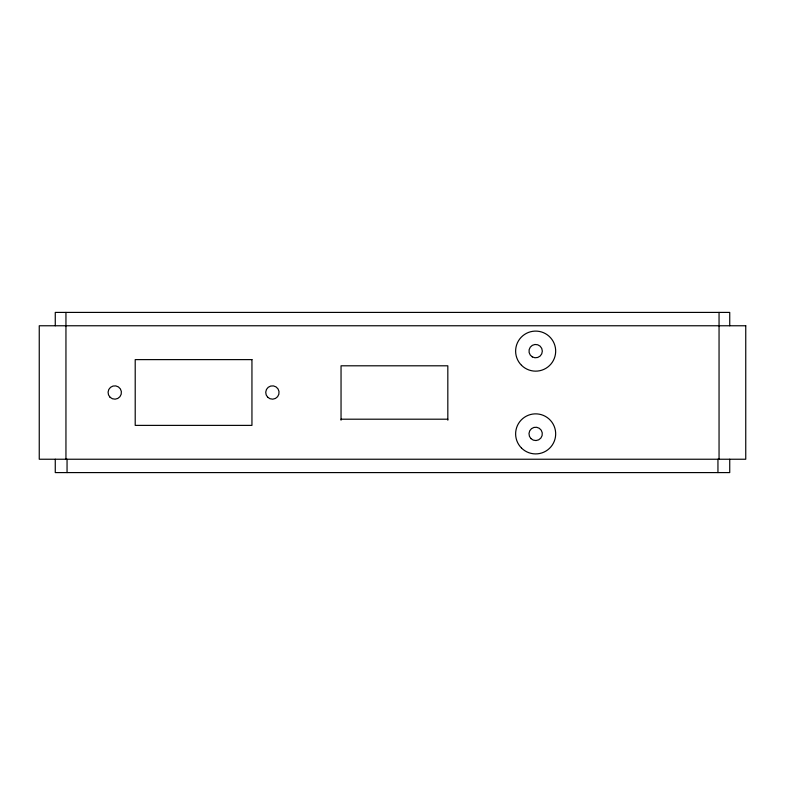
<?xml version="1.0" encoding="UTF-8"?>
<svg xmlns="http://www.w3.org/2000/svg" width="785" height="785" viewBox="0 0 785 785"><rect width="100%" height="100%" fill="white"/><g stroke="black" fill="none" stroke-linecap="round" stroke-linejoin="round"><path stroke-width="1.18" d="M341.043 419.2L447.823 419.2M729.736 325.765L729.736 312.41L55.264 312.41L55.264 325.765M729.736 459.235L729.736 472.59L55.264 472.59L55.264 459.235M719.05 312.41L719.05 459.235M717.951 459.235L717.951 472.59M447.823 420.171L447.823 365.8L341.043 365.8L341.043 420.171M67.049 459.235L67.049 472.59M65.95 312.41L65.95 459.235M745.75 325.765L39.25 325.765L39.25 459.235L745.75 459.235L745.75 325.765M251.946 359.618L135.206 359.618L135.206 425.382L251.946 425.382L251.946 359.618M521.495 448.039A20.017 20.017 0 0 0 554.995 439.06A20.017 20.017 0 0 0 530.474 414.539A20.017 20.017 0 0 0 521.495 448.039M267.685 397.22A6.672 6.672 0 0 0 278.852 394.227A6.672 6.672 0 0 0 270.678 386.053A6.672 6.672 0 0 0 267.685 397.22M521.495 365.28A20.017 20.017 0 0 0 554.995 356.302A20.017 20.017 0 0 0 530.474 331.78A20.017 20.017 0 0 0 521.495 365.28M110.028 397.22A6.672 6.672 0 0 0 121.194 394.227A6.672 6.672 0 0 0 113.02 386.053A6.672 6.672 0 0 0 110.028 397.22M530.935 438.599A6.672 6.672 0 0 0 542.101 435.606A6.672 6.672 0 0 0 533.928 427.433A6.672 6.672 0 0 0 530.935 438.599M532.318 356.9A6.672 6.672 0 0 0 542.327 351.121A6.672 6.672 0 0 0 532.318 345.341A6.672 6.672 0 0 0 532.318 356.9"/></g></svg>
